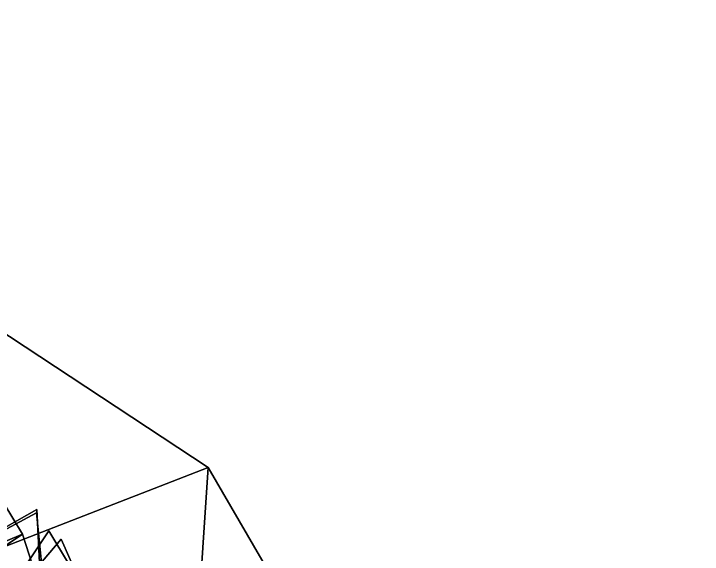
# Model space of a CAD drawing. Header units: metres. Extents: x -219 to 389, y -251 to 301.
# Drawn here: x 215.05 to 261.73, y 63.99 to 100.66 of the extents above; entities that cross this region are included whole.
import ezdxf

# ---------------------------------------------------------------- set-up
doc = ezdxf.new("R2010")
doc.units = ezdxf.units.M

msp = doc.modelspace()

# ---------------------------------------------------------------- linework, layer by layer
at = {"layer": 'Breeder_2Pdcel', "color": 3}
for points in [[(210.6273, 66.5672, 735.137), (212.6248, 63.3272, 735.2978), (215.6373, 65.3521, 739.0466), (213.653, 68.601, 738.9022)], [(213.653, 68.601, 738.9022), (215.6373, 65.3521, 739.0466), (213.3565, 64.4098, 743.5456), (212.2865, 66.3982, 743.3566)], [(212.6248, 63.3272, 735.2978), (213.7702, 59.8344, 736.2798), (216.7696, 61.8505, 740.0123), (215.6373, 65.3521, 739.0466)], [(215.6373, 65.3521, 739.0466), (216.7696, 61.8505, 740.0123), (213.9016, 62.3128, 744.215), (213.3565, 64.4098, 743.5456)]]:
    msp.add_3dface(points, dxfattribs=at)
at = {"layer": 'Breeder_2Petal1', "color": 3}
for points in [[(208.817, 62.609, 738.5951), (216.6027, 67.02726, 739.1964), (216.8164, 62.9641, 744.079)], [(208.817, 62.609, 738.5951), (216.8164, 62.9641, 744.079), (216.6027, 67.02726, 739.1964)], [(208.817, 62.609, 738.5951), (216.9356, 63.3961, 744.5984), (216.5863, 66.8003, 739.2838)], [(208.817, 62.609, 738.5951), (216.5863, 66.8003, 739.2838), (216.9356, 63.3961, 744.5984)], [(212.5968, 58.3608, 741.6346), (213.1469, 66.1527, 746.0484), (215.3349, 61.9087, 750.2431)], [(212.5968, 58.3608, 741.6346), (215.3349, 61.9087, 750.2431), (213.1469, 66.1527, 746.0484)], [(212.5968, 58.3608, 741.6346), (217.4293, 65.5637, 743.9288), (220.3042, 60.8019, 747.0038)], [(212.5968, 58.3608, 741.6346), (220.3042, 60.8019, 747.0038), (217.4293, 65.5637, 743.9288)], [(212.5968, 58.3608, 741.6346), (219.9151, 61.2884, 747.9941), (218.2569, 64.9987, 743.1525)], [(212.5968, 58.3608, 741.6346), (218.2569, 64.9987, 743.1525), (219.9151, 61.2884, 747.9941)]]:
    msp.add_3dface(points, dxfattribs=at)
at = {"layer": 'Breeder_Leaf', "color": 3}
for points in [[(181.554, 100.6618, 109.9923), (228.2373, 69.8828, 104.9231), (166.2345, 45.7714, 123.0788)], [(181.554, 100.6618, 109.9923), (166.2345, 45.7714, 123.0788), (228.2373, 69.8828, 104.9231)], [(166.2345, 45.7714, 123.0788), (228.2373, 69.8828, 104.9231), (225.3758, 27.03698, 104.7662)], [(166.2345, 45.7714, 123.0788), (225.3758, 27.03698, 104.7662), (228.2373, 69.8828, 104.9231)], [(228.2373, 69.8828, 104.9231), (265.9114, 4.9972, 60.4566), (225.3758, 27.03698, 104.7662)], [(228.2373, 69.8828, 104.9231), (225.3758, 27.03698, 104.7662), (265.9114, 4.9972, 60.4566)]]:
    msp.add_3dface(points, dxfattribs=at)

doc.saveas('drawing.dxf')
